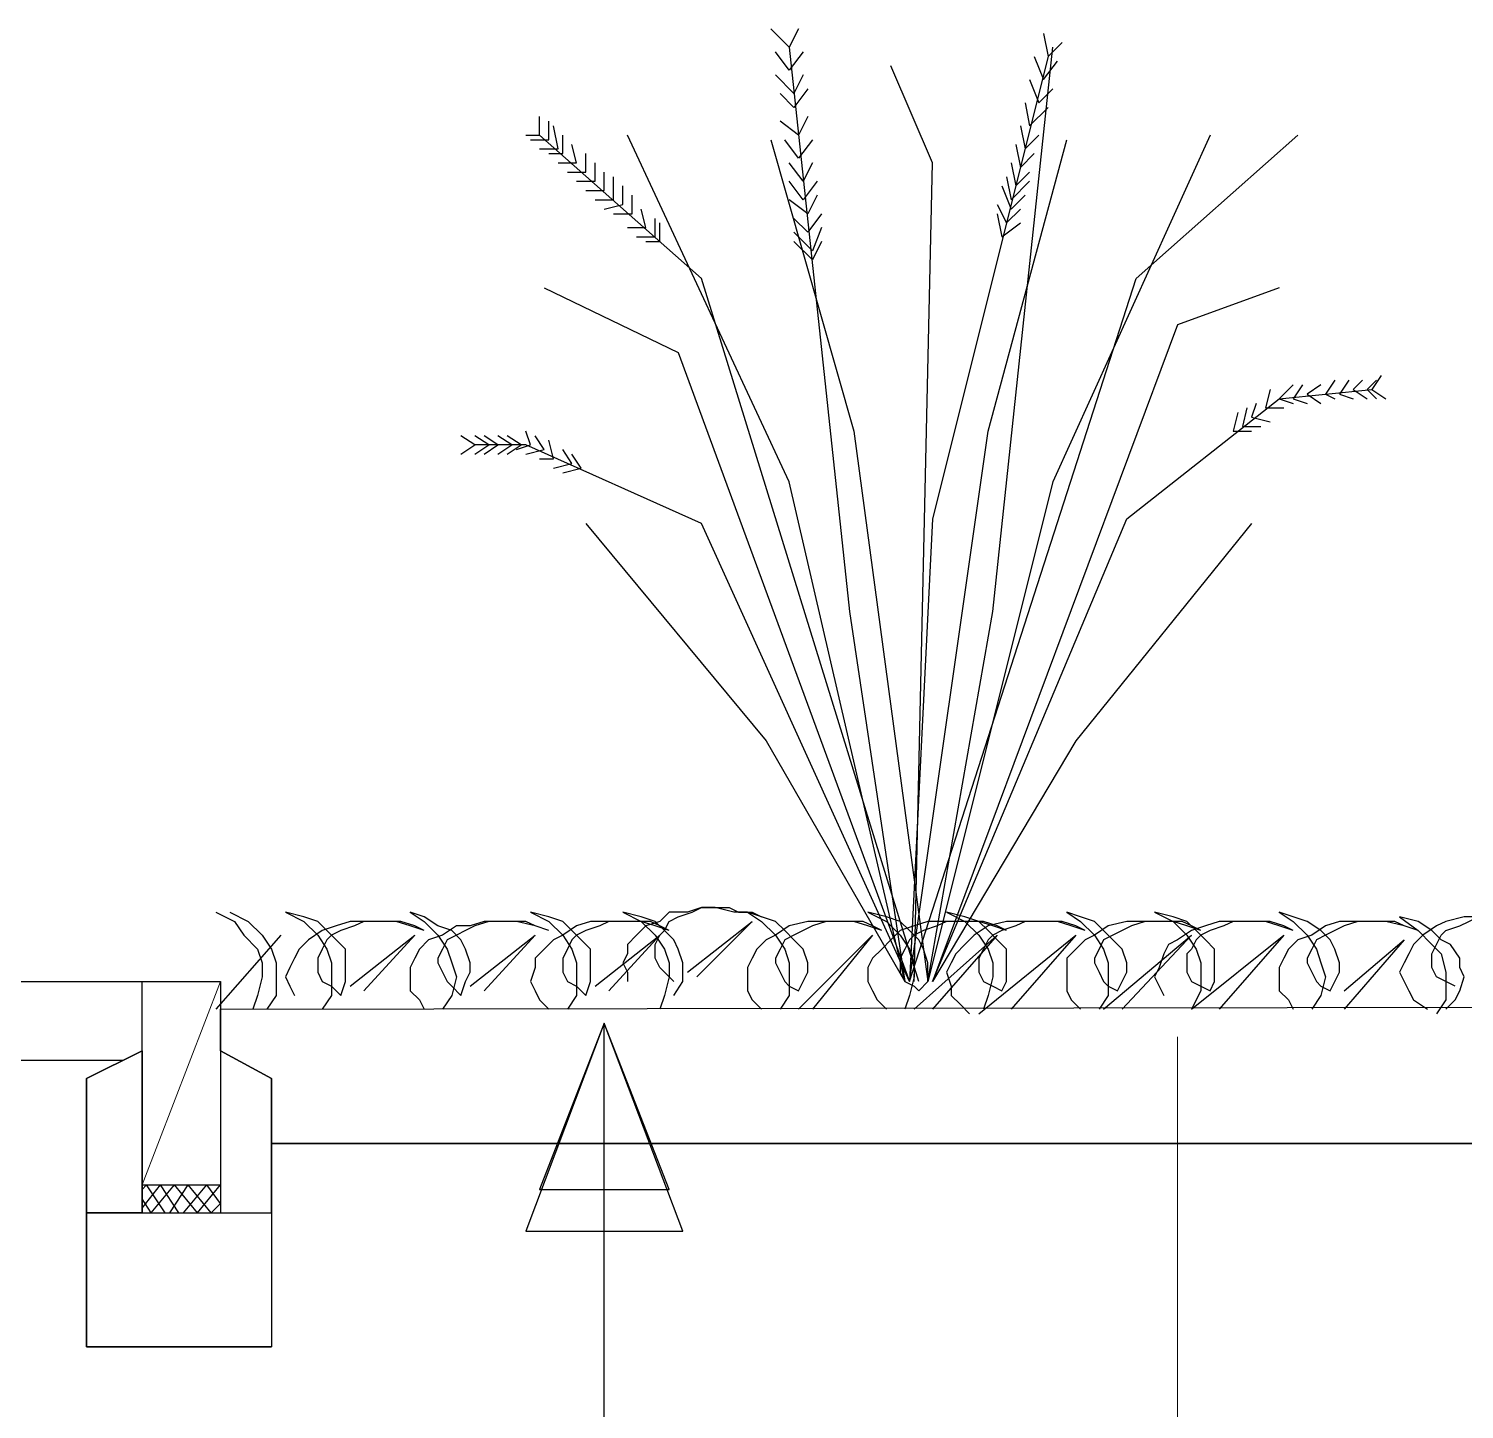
# Model space of a CAD drawing. Header units: inches. Extents: x 11 to 850, y 10 to 598.
# Drawn here: x 360.47 to 380.66, y 455.81 to 475.22 of the extents above; entities that cross this region are included whole.
import ezdxf

# ---------------------------------------------------------------- set-up
doc = ezdxf.new("R2010")
doc.units = ezdxf.units.IN
doc.header["$MEASUREMENT"] = 0
doc.layers.add('PDF_Geometry', color=7, linetype='Continuous')

msp = doc.modelspace()

# ---------------------------------------------------------------- linework, layer by layer
at = {"layer": 'PDF_Geometry', "color": 3, "lineweight": 25}
for points in [[(371.297, 475.224), (371.167, 474.964), (370.906, 475.224)], [(374.744, 475.159), (374.809, 474.834), (375.004, 475.029)], [(371.167, 474.964), (372.012, 467.029), (372.792, 461.827)], [(377.085, 473.728), (374.874, 468.85), (373.118, 461.827), (374.028, 467.029), (374.874, 474.964)], [(371.362, 474.899), (371.167, 474.639), (370.971, 474.899)], [(374.809, 474.834), (373.183, 468.33), (372.858, 461.827), (373.963, 469.566), (375.069, 473.663)], [(374.613, 474.834), (374.744, 474.508), (374.939, 474.769)], [(371.362, 474.574), (371.232, 474.313), (370.971, 474.574)], [(372.923, 461.827), (373.183, 473.338), (372.597, 474.704)], [(371.427, 474.378), (371.232, 474.118), (371.037, 474.313)], [(374.548, 474.508), (374.679, 474.183), (374.874, 474.378)], [(374.483, 474.183), (374.548, 473.858), (374.809, 474.118)], [(367.46, 473.728), (367.655, 473.728), (367.655, 473.988)], [(371.427, 473.988), (371.297, 473.728), (371.037, 473.923)], [(367.525, 473.663), (367.785, 473.663), (367.785, 473.923)], [(367.655, 473.533), (367.915, 473.533), (367.85, 473.858)], [(374.418, 473.858), (374.483, 473.533), (374.679, 473.728)], [(372.988, 461.827), (369.931, 471.712), (367.655, 473.728)], [(367.785, 473.468), (367.98, 473.468), (367.98, 473.728)], [(367.915, 473.338), (368.175, 473.338), (368.11, 473.598)], [(368.305, 468.265), (370.841, 465.208), (372.792, 461.827), (371.167, 468.85), (368.89, 473.728)], [(370.906, 473.663), (372.077, 469.566), (373.118, 461.827)], [(371.492, 473.663), (371.297, 473.403), (371.102, 473.663)], [(372.858, 461.827), (376.044, 471.712), (378.321, 473.728)], [(374.353, 473.598), (374.418, 473.273), (374.613, 473.468)], [(368.045, 473.208), (368.305, 473.208), (368.305, 473.468)], [(368.175, 473.078), (368.435, 473.078), (368.435, 473.338)], [(368.305, 472.948), (368.565, 472.948), (368.565, 473.208)], [(368.435, 472.818), (368.695, 472.818), (368.695, 473.143)], [(371.492, 473.338), (371.362, 473.078), (371.167, 473.338)], [(374.223, 473.143), (374.288, 472.818), (374.548, 473.078)], [(374.288, 473.338), (374.353, 473.013), (374.548, 473.208)], [(368.565, 472.687), (368.825, 472.753), (368.825, 473.013)], [(371.557, 473.078), (371.362, 472.818), (371.167, 473.078)], [(374.158, 473.013), (374.288, 472.687), (374.483, 472.883)], [(368.695, 472.622), (368.955, 472.622), (368.955, 472.883)], [(371.557, 472.883), (371.427, 472.622), (371.167, 472.818)], [(374.093, 472.753), (374.223, 472.492), (374.418, 472.688)], [(368.89, 472.427), (369.15, 472.427), (369.085, 472.687)], [(369.02, 472.297), (369.281, 472.297), (369.281, 472.557)], [(371.622, 472.622), (371.427, 472.362), (371.232, 472.557)], [(374.093, 472.622), (374.158, 472.297), (374.418, 472.492)], [(369.15, 472.232), (369.346, 472.232), (369.346, 472.492)], [(371.622, 472.427), (371.492, 472.102), (371.232, 472.362)], [(371.622, 472.232), (371.492, 471.972), (371.232, 472.232)], [(367.72, 471.582), (369.606, 470.671), (372.858, 461.827), (369.931, 468.265), (367.46, 469.371), (366.744, 469.371)], [(378.06, 471.582), (376.63, 471.062), (373.183, 461.827)], [(379.491, 470.346), (379.361, 470.151), (379.556, 470.021)], [(377.67, 468.265), (375.199, 465.208), (373.183, 461.827), (375.914, 468.33), (378.06, 470.021), (379.361, 470.151)], [(377.93, 470.151), (377.865, 469.891), (378.125, 469.891)], [(378.255, 470.216), (378.06, 470.021), (378.255, 469.956)], [(378.386, 470.216), (378.255, 470.021), (378.451, 469.956)], [(378.646, 470.216), (378.451, 470.086), (378.646, 469.956)], [(378.841, 470.281), (378.711, 470.086), (378.841, 470.021)], [(379.036, 470.281), (378.906, 470.086), (379.101, 470.021)], [(379.231, 470.281), (379.101, 470.151), (379.296, 470.021)], [(379.426, 470.281), (379.296, 470.151), (379.426, 470.021)], [(377.735, 469.956), (377.67, 469.761), (377.93, 469.696)], [(377.475, 469.826), (377.41, 469.566), (377.67, 469.566)], [(377.605, 469.891), (377.54, 469.631), (377.8, 469.631)], [(367.329, 469.306), (367.525, 469.371), (367.46, 469.566)], [(366.549, 469.241), (366.744, 469.371), (366.549, 469.501)], [(366.744, 469.241), (366.939, 469.371), (366.744, 469.501)], [(366.874, 469.241), (367.069, 469.371), (366.874, 469.501)], [(367.069, 469.241), (367.264, 469.371), (367.069, 469.501)], [(367.199, 469.241), (367.394, 469.371), (367.199, 469.501)], [(367.46, 469.241), (367.72, 469.306), (367.59, 469.501)], [(367.655, 469.176), (367.85, 469.176), (367.785, 469.436)], [(367.85, 469.045), (368.11, 469.11), (367.98, 469.306)], [(367.98, 468.98), (368.24, 469.045), (368.11, 469.241)], [(370.776, 462.737), (370.581, 462.802), (370.386, 462.802), (370.126, 462.867), (369.931, 462.867), (369.736, 462.802), (369.476, 462.802), (369.346, 462.672), (369.15, 462.607), (369.02, 462.477), (368.89, 462.347), (368.89, 462.217), (368.825, 462.087), (368.89, 461.957), (368.89, 461.827)], [(369.541, 461.827), (369.476, 461.892), (369.346, 462.022), (369.281, 462.152), (369.281, 462.217), (369.281, 462.347), (369.346, 462.477), (369.411, 462.542), (369.476, 462.672), (369.606, 462.737), (369.801, 462.802), (369.931, 462.867), (370.126, 462.867), (370.321, 462.867), (370.451, 462.802), (370.646, 462.802), (370.776, 462.737)], [(363.102, 462.802), (363.362, 462.672), (363.492, 462.477), (363.687, 462.282), (363.753, 462.087), (363.753, 461.892), (363.687, 461.631), (363.622, 461.436)], [(363.297, 462.802), (363.557, 462.672), (363.753, 462.477), (363.883, 462.282), (363.948, 462.087), (363.948, 461.892), (363.948, 461.631), (363.818, 461.436)], [(366.029, 462.542), (365.899, 462.607), (365.704, 462.672), (365.574, 462.672), (365.378, 462.672), (365.183, 462.672), (365.053, 462.607), (364.858, 462.542), (364.728, 462.477), (364.663, 462.412), (364.598, 462.282), (364.533, 462.152), (364.533, 462.087), (364.533, 461.957), (364.598, 461.827), (364.728, 461.761), (364.858, 461.631), (364.923, 461.827), (364.923, 461.957), (364.923, 462.087), (364.923, 462.282), (364.793, 462.412), (364.663, 462.542), (364.533, 462.672), (364.338, 462.737), (364.078, 462.802)], [(364.078, 462.802), (364.338, 462.672), (364.533, 462.477), (364.663, 462.282), (364.728, 462.087), (364.728, 461.892), (364.728, 461.631), (364.598, 461.436)], [(366.029, 462.542), (365.834, 462.607), (365.639, 462.672), (365.443, 462.672), (365.183, 462.672), (364.988, 462.672), (364.793, 462.607), (364.598, 462.542), (364.403, 462.412), (364.273, 462.282), (364.208, 462.152), (364.143, 462.022), (364.078, 461.892), (364.143, 461.761), (364.208, 461.631)], [(367.785, 462.542), (367.59, 462.607), (367.46, 462.672), (367.264, 462.672), (367.069, 462.672), (366.939, 462.672), (366.744, 462.607), (366.614, 462.542), (366.484, 462.477), (366.354, 462.412), (366.289, 462.282), (366.224, 462.152), (366.224, 462.087), (366.289, 461.957), (366.354, 461.827), (366.419, 461.761), (366.549, 461.631), (366.614, 461.827), (366.679, 461.957), (366.679, 462.087), (366.614, 462.282), (366.549, 462.412), (366.419, 462.542), (366.224, 462.607), (366.029, 462.737), (365.834, 462.802)], [(365.834, 462.802), (366.029, 462.672), (366.224, 462.477), (366.354, 462.282), (366.419, 462.087), (366.484, 461.892), (366.419, 461.631), (366.289, 461.436)], [(367.785, 462.542), (367.59, 462.607), (367.329, 462.672), (367.134, 462.672), (366.874, 462.672), (366.679, 462.607), (366.484, 462.607), (366.289, 462.477), (366.094, 462.412), (365.964, 462.282), (365.899, 462.152), (365.834, 462.022), (365.834, 461.827), (365.834, 461.696), (365.964, 461.566), (366.029, 461.436)], [(369.476, 462.542), (369.346, 462.607), (369.216, 462.672), (369.02, 462.672), (368.825, 462.672), (368.63, 462.672), (368.5, 462.607), (368.305, 462.542), (368.175, 462.477), (368.11, 462.412), (368.045, 462.282), (367.98, 462.152), (367.98, 462.087), (367.98, 461.957), (368.045, 461.827), (368.175, 461.761), (368.305, 461.631), (368.37, 461.827), (368.37, 461.957), (368.37, 462.087), (368.37, 462.282), (368.24, 462.412), (368.11, 462.542), (367.98, 462.672), (367.785, 462.737), (367.525, 462.802)], [(367.525, 462.802), (367.785, 462.672), (367.98, 462.477), (368.11, 462.282), (368.175, 462.087), (368.175, 461.892), (368.175, 461.631), (368.045, 461.436)], [(369.476, 462.542), (369.281, 462.607), (369.085, 462.672), (368.825, 462.672), (368.63, 462.672), (368.37, 462.672), (368.175, 462.607), (367.98, 462.477), (367.85, 462.412), (367.72, 462.282), (367.59, 462.152), (367.59, 462.022), (367.525, 461.827), (367.59, 461.696), (367.655, 461.566), (367.785, 461.436)], [(369.541, 461.631), (369.671, 461.827), (369.671, 461.957), (369.671, 462.087), (369.606, 462.282), (369.541, 462.412), (369.411, 462.542), (369.281, 462.672), (369.085, 462.737), (368.825, 462.802)], [(368.825, 462.802), (369.085, 462.672), (369.281, 462.477), (369.411, 462.282), (369.476, 462.087), (369.476, 461.892), (369.411, 461.631), (369.346, 461.436)], [(369.736, 461.957), (370.646, 462.672)], [(370.646, 462.672), (369.866, 461.892)], [(372.467, 462.542), (372.337, 462.607), (372.207, 462.672), (372.012, 462.672), (371.817, 462.672), (371.687, 462.672), (371.492, 462.607), (371.362, 462.542), (371.232, 462.477), (371.102, 462.412), (371.037, 462.282), (370.971, 462.152), (370.971, 462.087), (371.037, 461.957), (371.102, 461.827), (371.167, 461.761), (371.297, 461.696), (371.362, 461.827), (371.427, 461.957), (371.427, 462.087), (371.362, 462.282), (371.232, 462.412), (371.102, 462.542), (370.971, 462.672), (370.776, 462.737), (370.581, 462.802)], [(370.581, 462.802), (370.776, 462.672), (370.971, 462.477), (371.102, 462.282), (371.167, 462.087), (371.167, 461.892), (371.167, 461.631), (371.037, 461.436)], [(372.467, 462.542), (372.272, 462.607), (372.077, 462.672), (371.882, 462.672), (371.622, 462.672), (371.427, 462.672), (371.167, 462.607), (370.971, 462.477), (370.841, 462.412), (370.711, 462.282), (370.646, 462.152), (370.581, 462.022), (370.581, 461.827), (370.581, 461.696), (370.646, 461.566), (370.776, 461.436)], [(374.223, 462.542), (374.093, 462.607), (373.898, 462.672), (373.768, 462.672), (373.573, 462.672), (373.378, 462.672), (373.248, 462.607), (373.053, 462.542), (372.923, 462.477), (372.858, 462.412), (372.792, 462.282), (372.727, 462.152), (372.727, 462.087), (372.727, 461.957), (372.792, 461.827), (372.923, 461.761), (372.988, 461.696), (373.118, 461.827), (373.118, 461.957), (373.118, 462.087), (373.053, 462.282), (372.988, 462.412), (372.858, 462.542), (372.727, 462.672), (372.532, 462.737), (372.272, 462.802)], [(372.272, 462.802), (372.532, 462.672), (372.727, 462.477), (372.858, 462.282), (372.923, 462.087), (372.923, 461.892), (372.858, 461.631), (372.792, 461.436)], [(374.223, 462.542), (374.028, 462.607), (373.833, 462.672), (373.573, 462.672), (373.378, 462.672), (373.118, 462.672), (372.923, 462.607), (372.727, 462.542), (372.597, 462.412), (372.467, 462.282), (372.337, 462.152), (372.272, 462.022), (372.272, 461.827), (372.337, 461.696), (372.402, 461.566), (372.532, 461.436)], [(375.329, 462.542), (375.199, 462.607), (375.004, 462.672), (374.874, 462.672), (374.679, 462.672), (374.483, 462.672), (374.353, 462.607), (374.158, 462.542), (374.028, 462.477), (373.963, 462.412), (373.898, 462.282), (373.833, 462.152), (373.833, 462.087), (373.833, 461.957), (373.898, 461.827), (374.028, 461.761), (374.158, 461.696), (374.223, 461.827), (374.223, 461.957), (374.223, 462.087), (374.223, 462.282), (374.093, 462.412), (373.963, 462.542), (373.833, 462.672), (373.638, 462.737), (373.378, 462.802)], [(373.378, 462.802), (373.638, 462.672), (373.833, 462.477), (373.963, 462.282), (374.028, 462.087), (374.028, 461.892), (373.963, 461.631), (373.898, 461.436)], [(375.329, 462.542), (375.134, 462.607), (374.939, 462.672), (374.679, 462.672), (374.418, 462.672), (374.223, 462.672), (373.963, 462.607), (373.768, 462.477), (373.638, 462.347), (373.508, 462.217), (373.443, 462.087), (373.378, 461.957), (373.443, 461.761), (373.443, 461.631), (373.573, 461.501), (373.703, 461.371)], [(376.955, 462.542), (376.825, 462.607), (376.695, 462.672), (376.5, 462.672), (376.304, 462.672), (376.174, 462.672), (375.979, 462.607), (375.849, 462.542), (375.719, 462.477), (375.589, 462.412), (375.524, 462.282), (375.459, 462.152), (375.459, 462.087), (375.524, 461.957), (375.589, 461.827), (375.654, 461.761), (375.784, 461.696), (375.849, 461.827), (375.914, 461.957), (375.914, 462.087), (375.849, 462.282), (375.719, 462.412), (375.589, 462.542), (375.459, 462.672), (375.264, 462.737), (375.069, 462.802)], [(375.069, 462.802), (375.264, 462.672), (375.459, 462.477), (375.589, 462.282), (375.654, 462.087), (375.654, 461.892), (375.654, 461.631), (375.524, 461.436)], [(376.955, 462.542), (376.76, 462.607), (376.565, 462.672), (376.369, 462.672), (376.109, 462.672), (375.914, 462.672), (375.654, 462.607), (375.459, 462.477), (375.329, 462.412), (375.199, 462.282), (375.069, 462.152), (375.069, 462.022), (375.069, 461.827), (375.069, 461.696), (375.134, 461.566), (375.264, 461.436)], [(378.255, 462.542), (378.125, 462.607), (377.93, 462.672), (377.8, 462.672), (377.605, 462.672), (377.41, 462.672), (377.28, 462.607), (377.085, 462.542), (376.955, 462.477), (376.89, 462.412), (376.825, 462.282), (376.76, 462.217), (376.76, 462.087), (376.76, 461.957), (376.825, 461.827), (376.955, 461.761), (377.085, 461.696), (377.15, 461.827), (377.15, 461.957), (377.15, 462.152), (377.15, 462.282), (377.02, 462.412), (376.89, 462.542), (376.76, 462.672), (376.565, 462.737), (376.304, 462.802), (376.565, 462.672), (376.76, 462.477), (376.89, 462.282), (376.955, 462.087), (376.955, 461.892), (376.955, 461.696), (376.825, 461.436), (378.125, 462.477), (377.215, 461.436)], [(378.255, 462.542), (378.06, 462.607), (377.865, 462.672), (377.67, 462.672), (377.41, 462.672), (377.215, 462.672), (377.02, 462.607), (376.825, 462.542), (376.63, 462.412), (376.5, 462.347), (376.434, 462.217), (376.369, 462.022), (376.304, 461.892), (376.369, 461.761), (376.434, 461.631)], [(380.011, 462.542), (379.816, 462.607), (379.686, 462.672), (379.491, 462.672), (379.361, 462.672), (379.166, 462.672), (378.971, 462.607), (378.841, 462.542), (378.711, 462.477), (378.581, 462.412), (378.516, 462.282), (378.451, 462.152), (378.451, 462.087), (378.516, 461.957), (378.581, 461.827), (378.646, 461.761), (378.776, 461.696), (378.841, 461.827), (378.906, 461.957), (378.906, 462.087), (378.841, 462.282), (378.776, 462.412), (378.646, 462.542), (378.451, 462.672), (378.255, 462.737), (378.06, 462.802)], [(378.06, 462.802), (378.255, 462.672), (378.451, 462.477), (378.581, 462.282), (378.646, 462.087), (378.711, 461.892), (378.646, 461.631), (378.516, 461.436)], [(380.011, 462.542), (379.816, 462.607), (379.556, 462.672), (379.361, 462.672), (379.101, 462.672), (378.906, 462.672), (378.711, 462.607), (378.516, 462.477), (378.321, 462.412), (378.19, 462.282), (378.125, 462.152), (378.06, 462.022), (378.06, 461.827), (378.06, 461.696), (378.19, 461.566), (378.255, 461.436)], [(380.402, 461.436), (380.532, 461.566), (380.597, 461.696), (380.662, 461.892), (380.597, 462.022), (380.597, 462.152), (380.467, 462.347), (380.337, 462.412), (380.207, 462.542), (380.011, 462.672), (379.751, 462.737)], [(379.751, 462.737), (380.011, 462.542), (380.207, 462.347), (380.337, 462.217), (380.402, 461.957), (380.402, 461.762), (380.402, 461.566), (380.272, 461.371)], [(381.702, 462.607), (381.507, 462.672), (381.312, 462.737), (381.117, 462.737), (380.857, 462.737), (380.662, 462.737), (380.402, 462.672), (380.272, 462.607), (380.077, 462.477), (379.946, 462.347), (379.881, 462.217), (379.816, 462.087), (379.751, 461.957), (379.816, 461.826), (379.881, 461.696), (379.946, 461.566), (380.142, 461.436)], [(380.532, 461.761), (380.402, 461.827), (380.272, 461.892), (380.207, 462.022), (380.207, 462.152), (380.207, 462.217), (380.272, 462.347), (380.337, 462.477), (380.402, 462.542), (380.597, 462.607), (380.727, 462.672), (380.857, 462.737), (381.052, 462.737), (381.247, 462.737), (381.442, 462.737), (381.572, 462.672), (381.702, 462.607)], [(364.013, 462.477), (363.102, 461.436)], [(364.988, 461.761), (365.899, 462.477)], [(365.899, 462.477), (365.183, 461.696)], [(366.679, 461.761), (367.59, 462.477)], [(367.59, 462.477), (366.874, 461.696)], [(368.435, 461.761), (369.346, 462.477)], [(369.346, 462.477), (368.63, 461.696)], [(371.297, 461.436), (372.337, 462.477)], [(372.337, 462.477), (371.492, 461.436)], [(372.923, 461.436), (374.093, 462.477)], [(374.093, 462.477), (373.183, 461.436)], [(373.833, 461.371), (375.199, 462.477)], [(375.199, 462.477), (374.288, 461.436)], [(375.589, 461.436), (376.825, 462.477)], [(376.825, 462.477), (375.849, 461.436)], [(378.971, 461.696), (379.816, 462.412)], [(379.816, 462.412), (378.971, 461.436)], [(363.167, 461.436), (405.18, 461.501)], [(363.883, 459.55), (404.4, 459.55)]]:
    msp.add_lwpolyline(points, dxfattribs=at)
at = {"layer": 'PDF_Geometry', "color": 1, "lineweight": 25}
for points in [[(356.534, 461.827), (362.062, 461.827)], [(363.167, 461.436), (405.18, 461.501), (405.18, 460.851), (404.4, 460.461), (404.4, 459.55), (363.883, 459.55), (363.883, 460.461), (363.167, 460.851), (363.167, 461.436)], [(356.534, 460.721), (361.801, 460.721)]]:
    msp.add_lwpolyline(points, dxfattribs=at)
at = {"layer": 'PDF_Geometry', "color": 252, "lineweight": 0, "true_color": 0x989898}
for points in [[(362.062, 461.827), (362.062, 458.965), (363.167, 461.827), (362.062, 461.827)], [(362.062, 458.965), (363.167, 461.827), (363.167, 458.965), (362.062, 458.965)]]:
    msp.add_lwpolyline(points, dxfattribs=at)
at = {"layer": 'PDF_Geometry', "lineweight": 25}
for points in [[(362.062, 459.94), (362.062, 461.826), (362.582, 461.826)], [(362.582, 461.827), (363.167, 461.827)], [(363.167, 461.827), (363.167, 459.94)], [(369.671, 458.315), (368.565, 461.241), (367.46, 458.315), (369.671, 458.315)], [(369.476, 458.9), (368.565, 461.241), (367.655, 458.9), (369.476, 458.9)], [(368.565, 438.023), (368.565, 461.241)], [(362.062, 460.851), (361.281, 460.461)], [(362.062, 460.851), (362.062, 458.575), (361.281, 458.575), (361.281, 460.461), (362.062, 460.851)], [(363.167, 460.851), (363.883, 460.461), (363.883, 458.575)], [(363.167, 460.851), (363.167, 458.575), (363.883, 458.575), (363.883, 460.461), (363.167, 460.851)], [(361.281, 460.461), (361.281, 459.745)], [(362.062, 458.575), (362.062, 459.94)], [(363.167, 459.94), (363.167, 458.575)], [(361.281, 459.745), (361.281, 456.689)], [(362.062, 458.965), (362.582, 458.965)], [(362.062, 458.64), (362.322, 458.965)], [(362.062, 458.9), (362.127, 458.965)], [(362.387, 458.575), (362.127, 458.965)], [(362.192, 458.575), (362.517, 458.965)], [(362.582, 458.575), (362.322, 458.965)], [(362.452, 458.575), (362.712, 458.965)], [(362.842, 458.575), (362.517, 458.965)], [(362.582, 458.965), (363.167, 458.965)], [(362.647, 458.575), (362.972, 458.965)], [(363.037, 458.575), (362.712, 458.965)], [(362.842, 458.575), (363.167, 458.965), (363.167, 458.965)], [(363.167, 458.705), (362.972, 458.965)], [(363.167, 458.965), (363.167, 458.965)], [(362.192, 458.575), (362.062, 458.77)], [(363.037, 458.575), (363.167, 458.705)], [(361.281, 458.575), (362.062, 458.575)], [(363.883, 458.575), (363.883, 456.689), (361.281, 456.689), (361.281, 458.575), (363.883, 458.575)], [(362.062, 458.575), (362.582, 458.575)], [(362.582, 458.575), (363.167, 458.575)], [(363.167, 458.575), (363.883, 458.575), (363.883, 456.689)], [(361.281, 456.689), (362.062, 456.689)], [(362.062, 456.689), (362.582, 456.689)], [(362.582, 456.689), (363.167, 456.689)], [(363.167, 456.689), (363.883, 456.689)]]:
    msp.add_lwpolyline(points, dxfattribs=at)
at = {"layer": 'PDF_Geometry', "lineweight": 0}
for points in [[(368.565, 461.241), (367.46, 458.315), (369.671, 458.315), (368.565, 461.241)], [(368.565, 461.241), (367.655, 458.9), (369.476, 458.9), (368.565, 461.241)], [(367.655, 458.9), (369.476, 458.9), (369.476, 458.9), (367.655, 458.9)], [(367.46, 458.315), (369.671, 458.315), (369.671, 458.315), (367.46, 458.315)]]:
    msp.add_lwpolyline(points, dxfattribs=at)
at = {"layer": 'PDF_Geometry', "color": 6, "lineweight": 20}
msp.add_lwpolyline([(376.63, 461.046), (376.63, 455.193)], dxfattribs=at)

doc.saveas('drawing.dxf')
